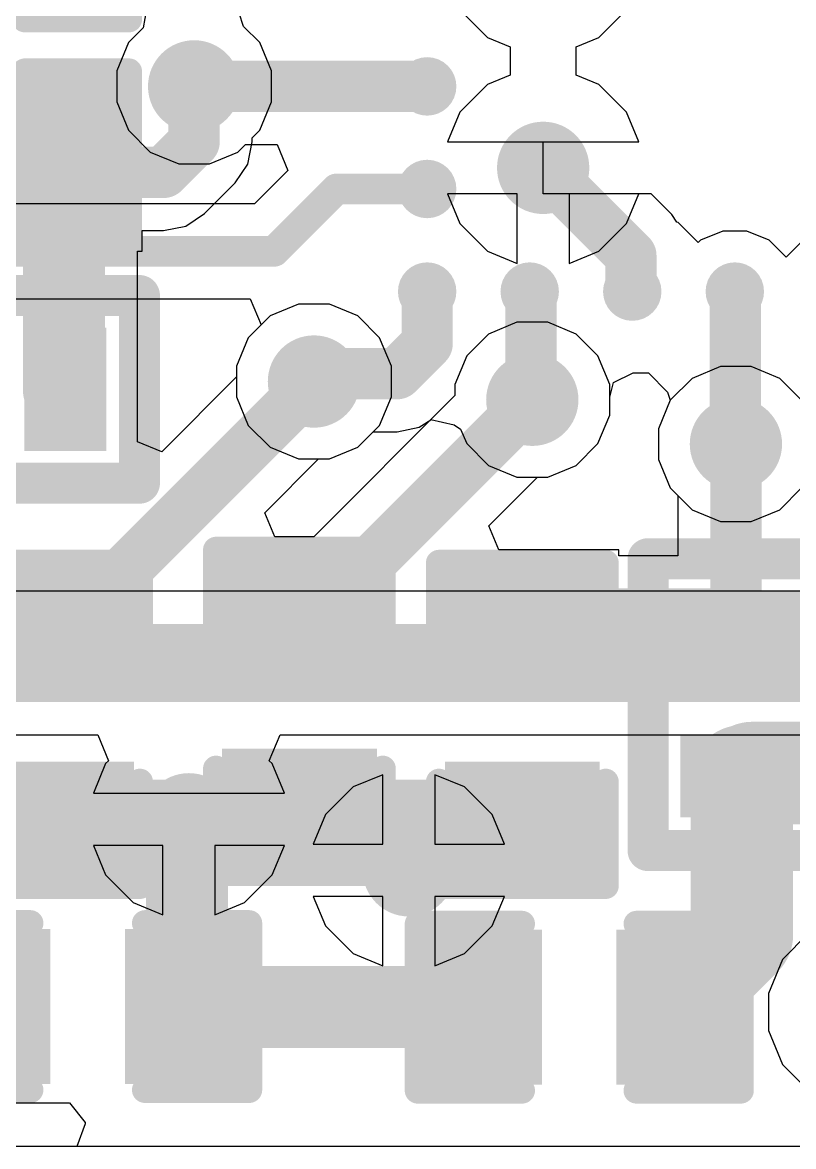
# Model space of a CAD drawing. Header units: millimetres. Extents: x -0.05 to 1.48, y -0.18 to 0.41.
# Drawn here: x 0.4008 to 0.5488, y -0.043 to 0.1727 of the extents above; entities that cross this region are included whole.
import ezdxf

# ---------------------------------------------------------------- set-up
doc = ezdxf.new("R2010")
doc.units = ezdxf.units.MM
doc.header["$MEASUREMENT"] = 0
for name, color, linetype in [('BottomLayer', 5, 'Continuous'), ('BottomPaste', 16, 'Continuous'), ('BottomSolder', 6, 'Continuous'), ('TopLayer', 1, 'Continuous'), ('TopOverlay', 2, 'Continuous'), ('TopPaste', 8, 'Continuous'), ('TopSolder', 216, 'Continuous'), ('ViaHoleLayer', 16, 'Continuous')]:
    doc.layers.add(name, color=color, linetype=linetype)

# ---------------------------------------------------------------- blocks, each defined once
blk = doc.blocks.new('C___0402_3')
at = {"layer": 'TopLayer'}
for points in [[(-0.0275, -0.0125), (-0.0275, 0.0125), (-0.009499999999999998, 0.0125), (-0.009500000000000001, -0.0125)], [(0.009499999999999998, -0.0125), (0.009500000000000001, 0.0125), (0.0275, 0.0125), (0.0275, -0.0125)]]:
    blk.add_hatch(color=1, dxfattribs=at).paths.add_polyline_path(points)
at = {"layer": 'TopPaste'}
for points in [[(-0.0275, -0.0125), (-0.0275, 0.0125), (-0.009499999999999998, 0.0125), (-0.009500000000000001, -0.0125)], [(0.009499999999999998, -0.0125), (0.009500000000000001, 0.0125), (0.0275, 0.0125), (0.0275, -0.0125)]]:
    blk.add_hatch(color=8, dxfattribs=at).paths.add_polyline_path(points)
at = {"layer": 'TopSolder'}
for points in [[(-0.0298622, -0.0148622), (-0.0298622, 0.0148622), (-0.007137799999999999, 0.0148622), (-0.007137800000000001, -0.0148622)], [(0.007137799999999999, -0.0148622), (0.007137800000000001, 0.0148622), (0.0298622, 0.0148622), (0.0298622, -0.0148622)]]:
    blk.add_hatch(color=216, dxfattribs=at).paths.add_polyline_path(points)
at = {"layer": 'TopOverlay', "const_width": 0.005}
for points in [[(-0.031, 0.016), (-0.011, 0.016)], [(-0.031, -0.016), (-0.031, 0.016)], [(0.011, 0.016), (0.031, 0.016)], [(0.031, -0.016), (0.031, 0.016)], [(-0.031, -0.016), (-0.011, -0.016)], [(0.011, -0.016), (0.031, -0.016)]]:
    blk.add_lwpolyline(points, dxfattribs=at)
at = {"layer": 'TopOverlay', "const_width": 0.0025}
for points in [[(-0.03225, 0.016, 1), (-0.02975, 0.016, 1)], [(-0.03225, 0.016, 1), (-0.02975, 0.016, 1)], [(-0.01225, 0.016, 1), (-0.00975, 0.016, 1)], [(0.00975, 0.016, 1), (0.01225, 0.016, 1)], [(0.02975, 0.016, 1), (0.03225, 0.016, 1)], [(0.02975, 0.016, 1), (0.03225, 0.016, 1)], [(-0.03225, -0.016, 1), (-0.02975, -0.016, 1)], [(-0.03225, -0.016, 1), (-0.02975, -0.016, 1)], [(-0.01225, -0.016, 1), (-0.00975, -0.016, 1)], [(0.00975, -0.016, 1), (0.01225, -0.016, 1)], [(0.02975, -0.016, 1), (0.03225, -0.016, 1)], [(0.02975, -0.016, 1), (0.03225, -0.016, 1)]]:
    blk.add_lwpolyline(points, format="xyb", close=True, dxfattribs=at)
blk = doc.blocks.new('C___0402_5')
at = {"layer": 'TopLayer'}
for points in [[(-0.0275, -0.0125), (-0.0275, 0.0125), (-0.009500000000000003, 0.0125), (-0.009499999999999996, -0.0125)], [(0.009500000000000003, -0.0125), (0.009499999999999996, 0.0125), (0.0275, 0.0125), (0.0275, -0.0125)]]:
    blk.add_hatch(color=1, dxfattribs=at).paths.add_polyline_path(points)
at = {"layer": 'TopPaste'}
for points in [[(-0.0275, -0.0125), (-0.0275, 0.0125), (-0.009500000000000003, 0.0125), (-0.009499999999999996, -0.0125)], [(0.009500000000000003, -0.0125), (0.009499999999999996, 0.0125), (0.0275, 0.0125), (0.0275, -0.0125)]]:
    blk.add_hatch(color=8, dxfattribs=at).paths.add_polyline_path(points)
at = {"layer": 'TopSolder'}
for points in [[(-0.0298622, -0.0148622), (-0.0298622, 0.0148622), (-0.007137800000000003, 0.0148622), (-0.007137799999999997, -0.0148622)], [(0.007137800000000003, -0.0148622), (0.007137799999999997, 0.0148622), (0.0298622, 0.0148622), (0.0298622, -0.0148622)]]:
    blk.add_hatch(color=216, dxfattribs=at).paths.add_polyline_path(points)
at = {"layer": 'TopOverlay', "const_width": 0.005}
for points in [[(-0.011, 0.016), (-0.031, 0.016)], [(-0.031, -0.016), (-0.031, 0.016)], [(0.031, 0.016), (0.011, 0.016)], [(0.031, -0.016), (0.031, 0.016)], [(-0.011, -0.016), (-0.031, -0.016)], [(0.031, -0.016), (0.011, -0.016)]]:
    blk.add_lwpolyline(points, dxfattribs=at)
at = {"layer": 'TopOverlay', "const_width": 0.0025}
for points in [[(-0.03225, 0.016, 1), (-0.02975, 0.016, 1)], [(-0.03225, 0.016, 1), (-0.02975, 0.016, 1)], [(-0.01225, 0.016, 1), (-0.00975, 0.016, 1)], [(0.00975, 0.016, 1), (0.01225, 0.016, 1)], [(0.02975, 0.016, 1), (0.03225, 0.016, 1)], [(0.02975, 0.016, 1), (0.03225, 0.016, 1)], [(-0.03225, -0.016, 1), (-0.02975, -0.016, 1)], [(-0.03225, -0.016, 1), (-0.02975, -0.016, 1)], [(-0.01225, -0.016, 1), (-0.00975, -0.016, 1)], [(0.00975, -0.016, 1), (0.01225, -0.016, 1)], [(0.02975, -0.016, 1), (0.03225, -0.016, 1)], [(0.02975, -0.016, 1), (0.03225, -0.016, 1)]]:
    blk.add_lwpolyline(points, format="xyb", close=True, dxfattribs=at)
blk = doc.blocks.new('C___0402_8')
at = {"layer": 'TopLayer'}
for points in [[(-0.0275, -0.0125), (-0.0275, 0.0125), (-0.009500000000000003, 0.0125), (-0.009499999999999996, -0.0125)], [(0.009500000000000003, -0.0125), (0.009499999999999996, 0.0125), (0.0275, 0.0125), (0.0275, -0.0125)]]:
    blk.add_hatch(color=1, dxfattribs=at).paths.add_polyline_path(points)
at = {"layer": 'TopPaste'}
for points in [[(-0.0275, -0.0125), (-0.0275, 0.0125), (-0.009500000000000003, 0.0125), (-0.009499999999999996, -0.0125)], [(0.009500000000000003, -0.0125), (0.009499999999999996, 0.0125), (0.0275, 0.0125), (0.0275, -0.0125)]]:
    blk.add_hatch(color=8, dxfattribs=at).paths.add_polyline_path(points)
at = {"layer": 'TopSolder'}
for points in [[(-0.0298622, -0.0148622), (-0.0298622, 0.0148622), (-0.007137800000000003, 0.0148622), (-0.007137799999999997, -0.0148622)], [(0.007137800000000003, -0.0148622), (0.007137799999999997, 0.0148622), (0.0298622, 0.0148622), (0.0298622, -0.0148622)]]:
    blk.add_hatch(color=216, dxfattribs=at).paths.add_polyline_path(points)
at = {"layer": 'TopOverlay', "const_width": 0.005}
for points in [[(-0.011, 0.016), (-0.031, 0.016)], [(-0.031, -0.016), (-0.031, 0.016)], [(0.031, 0.016), (0.011, 0.016)], [(0.031, -0.016), (0.031, 0.016)], [(-0.011, -0.016), (-0.031, -0.016)], [(0.031, -0.016), (0.011, -0.016)]]:
    blk.add_lwpolyline(points, dxfattribs=at)
at = {"layer": 'TopOverlay', "const_width": 0.0025}
for points in [[(-0.03225, 0.016, 1), (-0.02975, 0.016, 1)], [(-0.03225, 0.016, 1), (-0.02975, 0.016, 1)], [(-0.01225, 0.016, 1), (-0.00975, 0.016, 1)], [(0.00975, 0.016, 1), (0.01225, 0.016, 1)], [(0.02975, 0.016, 1), (0.03225, 0.016, 1)], [(0.02975, 0.016, 1), (0.03225, 0.016, 1)], [(-0.03225, -0.016, 1), (-0.02975, -0.016, 1)], [(-0.03225, -0.016, 1), (-0.02975, -0.016, 1)], [(-0.01225, -0.016, 1), (-0.00975, -0.016, 1)], [(0.00975, -0.016, 1), (0.01225, -0.016, 1)], [(0.02975, -0.016, 1), (0.03225, -0.016, 1)], [(0.02975, -0.016, 1), (0.03225, -0.016, 1)]]:
    blk.add_lwpolyline(points, format="xyb", close=True, dxfattribs=at)
blk = doc.blocks.new('C___0402_9')
at = {"layer": 'TopLayer'}
for points in [[(-0.0275, -0.0125), (-0.0275, 0.0125), (-0.009499999999999998, 0.0125), (-0.009500000000000001, -0.0125)], [(0.009499999999999998, -0.0125), (0.009500000000000001, 0.0125), (0.0275, 0.0125), (0.0275, -0.0125)]]:
    blk.add_hatch(color=1, dxfattribs=at).paths.add_polyline_path(points)
at = {"layer": 'TopPaste'}
for points in [[(-0.0275, -0.0125), (-0.0275, 0.0125), (-0.009499999999999998, 0.0125), (-0.009500000000000001, -0.0125)], [(0.009499999999999998, -0.0125), (0.009500000000000001, 0.0125), (0.0275, 0.0125), (0.0275, -0.0125)]]:
    blk.add_hatch(color=8, dxfattribs=at).paths.add_polyline_path(points)
at = {"layer": 'TopSolder'}
for points in [[(-0.0298622, -0.0148622), (-0.0298622, 0.0148622), (-0.007137799999999999, 0.0148622), (-0.007137800000000001, -0.0148622)], [(0.007137799999999999, -0.0148622), (0.007137800000000001, 0.0148622), (0.0298622, 0.0148622), (0.0298622, -0.0148622)]]:
    blk.add_hatch(color=216, dxfattribs=at).paths.add_polyline_path(points)
at = {"layer": 'TopOverlay', "const_width": 0.005}
for points in [[(-0.011, 0.016), (-0.031, 0.016)], [(-0.031, 0.016), (-0.031, -0.016)], [(0.031, 0.016), (0.011, 0.016)], [(0.031, 0.016), (0.031, -0.016)], [(-0.011, -0.016), (-0.031, -0.016)], [(0.031, -0.016), (0.011, -0.016)]]:
    blk.add_lwpolyline(points, dxfattribs=at)
at = {"layer": 'TopOverlay', "const_width": 0.0025}
for points in [[(-0.03225, 0.016, 1), (-0.02975, 0.016, 1)], [(-0.03225, 0.016, 1), (-0.02975, 0.016, 1)], [(-0.01225, 0.016, 1), (-0.00975, 0.016, 1)], [(0.00975, 0.016, 1), (0.01225, 0.016, 1)], [(0.02975, 0.016, 1), (0.03225, 0.016, 1)], [(0.02975, 0.016, 1), (0.03225, 0.016, 1)], [(-0.03225, -0.016, 1), (-0.02975, -0.016, 1)], [(-0.03225, -0.016, 1), (-0.02975, -0.016, 1)], [(-0.01225, -0.016, 1), (-0.00975, -0.016, 1)], [(0.00975, -0.016, 1), (0.01225, -0.016, 1)], [(0.02975, -0.016, 1), (0.03225, -0.016, 1)], [(0.02975, -0.016, 1), (0.03225, -0.016, 1)]]:
    blk.add_lwpolyline(points, format="xyb", close=True, dxfattribs=at)
blk = doc.blocks.new('C___0402_10')
at = {"layer": 'TopLayer'}
for points in [[(-0.0275, -0.0125), (-0.0275, 0.0125), (-0.009499999999999998, 0.0125), (-0.009500000000000001, -0.0125)], [(0.009499999999999998, -0.0125), (0.009500000000000001, 0.0125), (0.0275, 0.0125), (0.0275, -0.0125)]]:
    blk.add_hatch(color=1, dxfattribs=at).paths.add_polyline_path(points)
at = {"layer": 'TopPaste'}
for points in [[(-0.0275, -0.0125), (-0.0275, 0.0125), (-0.009499999999999998, 0.0125), (-0.009500000000000001, -0.0125)], [(0.009499999999999998, -0.0125), (0.009500000000000001, 0.0125), (0.0275, 0.0125), (0.0275, -0.0125)]]:
    blk.add_hatch(color=8, dxfattribs=at).paths.add_polyline_path(points)
at = {"layer": 'TopSolder'}
for points in [[(-0.0298622, -0.0148622), (-0.0298622, 0.0148622), (-0.007137799999999999, 0.0148622), (-0.007137800000000001, -0.0148622)], [(0.007137799999999999, -0.0148622), (0.007137800000000001, 0.0148622), (0.0298622, 0.0148622), (0.0298622, -0.0148622)]]:
    blk.add_hatch(color=216, dxfattribs=at).paths.add_polyline_path(points)
at = {"layer": 'TopOverlay', "const_width": 0.005}
for points in [[(-0.031, 0.016), (-0.031, -0.016)], [(-0.011, 0.016), (-0.031, 0.016)], [(0.031, 0.016), (0.011, 0.016)], [(0.031, 0.016), (0.031, -0.016)], [(-0.011, -0.016), (-0.031, -0.016)], [(0.031, -0.016), (0.011, -0.016)]]:
    blk.add_lwpolyline(points, dxfattribs=at)
at = {"layer": 'TopOverlay', "const_width": 0.0025}
for points in [[(-0.03225, 0.016, 1), (-0.02975, 0.016, 1)], [(-0.03225, 0.016, 1), (-0.02975, 0.016, 1)], [(-0.01225, 0.016, 1), (-0.00975, 0.016, 1)], [(0.00975, 0.016, 1), (0.01225, 0.016, 1)], [(0.02975, 0.016, 1), (0.03225, 0.016, 1)], [(0.02975, 0.016, 1), (0.03225, 0.016, 1)], [(-0.03225, -0.016, 1), (-0.02975, -0.016, 1)], [(-0.03225, -0.016, 1), (-0.02975, -0.016, 1)], [(-0.01225, -0.016, 1), (-0.00975, -0.016, 1)], [(0.00975, -0.016, 1), (0.01225, -0.016, 1)], [(0.02975, -0.016, 1), (0.03225, -0.016, 1)], [(0.02975, -0.016, 1), (0.03225, -0.016, 1)]]:
    blk.add_lwpolyline(points, format="xyb", close=True, dxfattribs=at)
blk = doc.blocks.new('_____2____40_B_15')
at = {"layer": 'BottomLayer'}
h = blk.add_hatch(color=5, dxfattribs=at)
edge = h.paths.add_edge_path()
edge.add_arc((0.0492126, 0.0787401), 0.0056102, 0, 360)
h = blk.add_hatch(color=5, dxfattribs=at)
edge = h.paths.add_edge_path()
edge.add_arc((0.0688976, 0.0787401), 0.0056102, 0, 360)
h = blk.add_hatch(color=5, dxfattribs=at)
edge = h.paths.add_edge_path()
edge.add_arc((0.0885827, 0.0787401), 0.0056102, 0, 360)
h = blk.add_hatch(color=5, dxfattribs=at)
edge = h.paths.add_edge_path()
edge.add_arc((0.1082677, 0.0787401), 0.0056102, 0, 360)
h = blk.add_hatch(color=5, dxfattribs=at)
edge = h.paths.add_edge_path()
edge.add_arc((0.1082677, 0.0590551), 0.0056102, 0, 360)
h = blk.add_hatch(color=5, dxfattribs=at)
edge = h.paths.add_edge_path()
edge.add_arc((0.1082677, 0.03937), 0.0056102, 0, 360)
at = {"layer": 'BottomPaste'}
h = blk.add_hatch(color=16, dxfattribs=at)
edge = h.paths.add_edge_path()
edge.add_arc((0.0492126, 0.0787401), 0.0056102, 0, 360)
h = blk.add_hatch(color=16, dxfattribs=at)
edge = h.paths.add_edge_path()
edge.add_arc((0.0688976, 0.0787401), 0.0056102, 0, 360)
h = blk.add_hatch(color=16, dxfattribs=at)
edge = h.paths.add_edge_path()
edge.add_arc((0.0885827, 0.0787401), 0.0056102, 0, 360)
h = blk.add_hatch(color=16, dxfattribs=at)
edge = h.paths.add_edge_path()
edge.add_arc((0.1082677, 0.0787401), 0.0056102, 0, 360)
h = blk.add_hatch(color=16, dxfattribs=at)
edge = h.paths.add_edge_path()
edge.add_arc((0.1082677, 0.0590551), 0.0056102, 0, 360)
h = blk.add_hatch(color=16, dxfattribs=at)
edge = h.paths.add_edge_path()
edge.add_arc((0.1082677, 0.03937), 0.0056102, 0, 360)
at = {"layer": 'BottomSolder'}
h = blk.add_hatch(color=6, dxfattribs=at)
edge = h.paths.add_edge_path()
edge.add_arc((0.0492126, 0.0787401), 0.0056102, 0, 360)
h = blk.add_hatch(color=6, dxfattribs=at)
edge = h.paths.add_edge_path()
edge.add_arc((0.0688976, 0.0787401), 0.0056102, 0, 360)
h = blk.add_hatch(color=6, dxfattribs=at)
edge = h.paths.add_edge_path()
edge.add_arc((0.0885827, 0.0787401), 0.0056102, 0, 360)
h = blk.add_hatch(color=6, dxfattribs=at)
edge = h.paths.add_edge_path()
edge.add_arc((0.1082677, 0.0787401), 0.0056102, 0, 360)
h = blk.add_hatch(color=6, dxfattribs=at)
edge = h.paths.add_edge_path()
edge.add_arc((0.1082677, 0.0590551), 0.0056102, 0, 360)
h = blk.add_hatch(color=6, dxfattribs=at)
edge = h.paths.add_edge_path()
edge.add_arc((0.1082677, 0.03937), 0.0056102, 0, 360)
blk = doc.blocks.new('IND_0402_19')
at = {"layer": 'TopLayer'}
for points in [[(-0.0216535, 0.011811), (-0.0059055, 0.011811), (-0.0059055, -0.011811), (-0.0216535, -0.011811)], [(0.0059056, 0.011811), (0.0216536, 0.011811), (0.0216536, -0.011811), (0.0059056, -0.011811)]]:
    blk.add_hatch(color=1, dxfattribs=at).paths.add_polyline_path(points)
at = {"layer": 'TopPaste'}
for points in [[(-0.0216535, 0.011811), (-0.0059055, 0.011811), (-0.0059055, -0.011811), (-0.0216535, -0.011811)], [(0.0059056, 0.011811), (0.0216536, 0.011811), (0.0216536, -0.011811), (0.0059056, -0.011811)]]:
    blk.add_hatch(color=8, dxfattribs=at).paths.add_polyline_path(points)
at = {"layer": 'TopSolder'}
for points in [[(-0.0216535, 0.011811), (-0.0059055, 0.011811), (-0.0059055, -0.011811), (-0.0216535, -0.011811)], [(0.0059056, 0.011811), (0.0216536, 0.011811), (0.0216536, -0.011811), (0.0059056, -0.011811)]]:
    blk.add_hatch(color=216, dxfattribs=at).paths.add_polyline_path(points)
at = {"layer": 'TopOverlay', "const_width": 0.007874}
for points in [[(-0.012, 0.018), (-0.028, 0.018)], [(-0.028, -0.018), (-0.028, 0.018)], [(0.028, 0.018), (-0.012, 0.018)], [(0.028, -0.018), (0.028, 0.018)], [(-0.012, -0.018), (-0.028, -0.018)], [(0.028, -0.018), (-0.012, -0.018)]]:
    blk.add_lwpolyline(points, dxfattribs=at)
at = {"layer": 'TopOverlay', "const_width": 0.003937}
for points in [[(-0.0299685, 0.018, 1), (-0.0260315, 0.018, 1)], [(-0.0299685, 0.018, 1), (-0.0260315, 0.018, 1)], [(-0.0139685, 0.018, 1), (-0.0100315, 0.018, 1)], [(-0.0139685, 0.018, 1), (-0.0100315, 0.018, 1)], [(0.0260315, 0.018, 1), (0.0299685, 0.018, 1)], [(0.0260315, 0.018, 1), (0.0299685, 0.018, 1)], [(-0.0299685, -0.018, 1), (-0.0260315, -0.018, 1)], [(-0.0299685, -0.018, 1), (-0.0260315, -0.018, 1)], [(-0.0139685, -0.018, 1), (-0.0100315, -0.018, 1)], [(-0.0139685, -0.018, 1), (-0.0100315, -0.018, 1)], [(0.0260315, -0.018, 1), (0.0299685, -0.018, 1)], [(0.0260315, -0.018, 1), (0.0299685, -0.018, 1)]]:
    blk.add_lwpolyline(points, format="xyb", close=True, dxfattribs=at)
blk = doc.blocks.new('IND_0402_21')
at = {"layer": 'TopLayer'}
for points in [[(-0.0216535, 0.011811), (-0.0059055, 0.011811), (-0.0059055, -0.011811), (-0.0216535, -0.011811)], [(0.0059056, 0.011811), (0.0216536, 0.011811), (0.0216536, -0.011811), (0.0059056, -0.011811)]]:
    blk.add_hatch(color=1, dxfattribs=at).paths.add_polyline_path(points)
at = {"layer": 'TopPaste'}
for points in [[(-0.0216535, 0.011811), (-0.0059055, 0.011811), (-0.0059055, -0.011811), (-0.0216535, -0.011811)], [(0.0059056, 0.011811), (0.0216536, 0.011811), (0.0216536, -0.011811), (0.0059056, -0.011811)]]:
    blk.add_hatch(color=8, dxfattribs=at).paths.add_polyline_path(points)
at = {"layer": 'TopSolder'}
for points in [[(-0.0216535, 0.011811), (-0.0059055, 0.011811), (-0.0059055, -0.011811), (-0.0216535, -0.011811)], [(0.0059056, 0.011811), (0.0216536, 0.011811), (0.0216536, -0.011811), (0.0059056, -0.011811)]]:
    blk.add_hatch(color=216, dxfattribs=at).paths.add_polyline_path(points)
at = {"layer": 'TopOverlay', "const_width": 0.007874}
for points in [[(-0.012, 0.018), (-0.028, 0.018)], [(-0.028, 0.018), (-0.028, -0.018)], [(0.028, 0.018), (-0.012, 0.018)], [(0.028, 0.018), (0.028, -0.018)], [(-0.012, -0.018), (-0.028, -0.018)], [(0.028, -0.018), (-0.012, -0.018)]]:
    blk.add_lwpolyline(points, dxfattribs=at)
at = {"layer": 'TopOverlay', "const_width": 0.003937}
for points in [[(-0.0299685, 0.018, 1), (-0.0260315, 0.018, 1)], [(-0.0299685, 0.018, 1), (-0.0260315, 0.018, 1)], [(-0.0139685, 0.018, 1), (-0.0100315, 0.018, 1)], [(-0.0139685, 0.018, 1), (-0.0100315, 0.018, 1)], [(0.0260315, 0.018, 1), (0.0299685, 0.018, 1)], [(0.0260315, 0.018, 1), (0.0299685, 0.018, 1)], [(-0.0299685, -0.018, 1), (-0.0260315, -0.018, 1)], [(-0.0299685, -0.018, 1), (-0.0260315, -0.018, 1)], [(-0.0139685, -0.018, 1), (-0.0100315, -0.018, 1)], [(-0.0139685, -0.018, 1), (-0.0100315, -0.018, 1)], [(0.0260315, -0.018, 1), (0.0299685, -0.018, 1)], [(0.0260315, -0.018, 1), (0.0299685, -0.018, 1)]]:
    blk.add_lwpolyline(points, format="xyb", close=True, dxfattribs=at)
blk = doc.blocks.new('C___0402_25')
at = {"layer": 'TopLayer'}
for points in [[(-0.0275, -0.0125), (-0.0275, 0.0125), (-0.009500000000000003, 0.0125), (-0.009499999999999996, -0.0125)], [(0.009500000000000003, -0.0125), (0.009499999999999996, 0.0125), (0.0275, 0.0125), (0.0275, -0.0125)]]:
    blk.add_hatch(color=1, dxfattribs=at).paths.add_polyline_path(points)
at = {"layer": 'TopPaste'}
for points in [[(-0.0275, -0.0125), (-0.0275, 0.0125), (-0.009500000000000003, 0.0125), (-0.009499999999999996, -0.0125)], [(0.009500000000000003, -0.0125), (0.009499999999999996, 0.0125), (0.0275, 0.0125), (0.0275, -0.0125)]]:
    blk.add_hatch(color=8, dxfattribs=at).paths.add_polyline_path(points)
at = {"layer": 'TopSolder'}
for points in [[(-0.0298622, -0.0148622), (-0.0298622, 0.0148622), (-0.007137800000000003, 0.0148622), (-0.007137799999999997, -0.0148622)], [(0.007137800000000003, -0.0148622), (0.007137799999999997, 0.0148622), (0.0298622, 0.0148622), (0.0298622, -0.0148622)]]:
    blk.add_hatch(color=216, dxfattribs=at).paths.add_polyline_path(points)
at = {"layer": 'TopOverlay', "const_width": 0.005}
for points in [[(-0.011, 0.016), (-0.031, 0.016)], [(-0.031, -0.016), (-0.031, 0.016)], [(0.031, 0.016), (0.011, 0.016)], [(0.031, -0.016), (0.031, 0.016)], [(-0.011, -0.016), (-0.031, -0.016)], [(0.031, -0.016), (0.011, -0.016)]]:
    blk.add_lwpolyline(points, dxfattribs=at)
at = {"layer": 'TopOverlay', "const_width": 0.0025}
for points in [[(-0.03225, 0.016, 1), (-0.02975, 0.016, 1)], [(-0.03225, 0.016, 1), (-0.02975, 0.016, 1)], [(-0.01225, 0.016, 1), (-0.00975, 0.016, 1)], [(0.00975, 0.016, 1), (0.01225, 0.016, 1)], [(0.02975, 0.016, 1), (0.03225, 0.016, 1)], [(0.02975, 0.016, 1), (0.03225, 0.016, 1)], [(-0.03225, -0.016, 1), (-0.02975, -0.016, 1)], [(-0.03225, -0.016, 1), (-0.02975, -0.016, 1)], [(-0.01225, -0.016, 1), (-0.00975, -0.016, 1)], [(0.00975, -0.016, 1), (0.01225, -0.016, 1)], [(0.02975, -0.016, 1), (0.03225, -0.016, 1)], [(0.02975, -0.016, 1), (0.03225, -0.016, 1)]]:
    blk.add_lwpolyline(points, format="xyb", close=True, dxfattribs=at)
blk = doc.blocks.new('C___0402_27')
at = {"layer": 'TopLayer'}
for points in [[(-0.0275, -0.0125), (-0.0275, 0.0125), (-0.009499999999999998, 0.0125), (-0.009500000000000001, -0.0125)], [(0.009499999999999998, -0.0125), (0.009500000000000001, 0.0125), (0.0275, 0.0125), (0.0275, -0.0125)]]:
    blk.add_hatch(color=1, dxfattribs=at).paths.add_polyline_path(points)
at = {"layer": 'TopPaste'}
for points in [[(-0.0275, -0.0125), (-0.0275, 0.0125), (-0.009499999999999998, 0.0125), (-0.009500000000000001, -0.0125)], [(0.009499999999999998, -0.0125), (0.009500000000000001, 0.0125), (0.0275, 0.0125), (0.0275, -0.0125)]]:
    blk.add_hatch(color=8, dxfattribs=at).paths.add_polyline_path(points)
at = {"layer": 'TopSolder'}
for points in [[(-0.0298622, -0.0148622), (-0.0298622, 0.0148622), (-0.007137799999999999, 0.0148622), (-0.007137800000000001, -0.0148622)], [(0.007137799999999999, -0.0148622), (0.007137800000000001, 0.0148622), (0.0298622, 0.0148622), (0.0298622, -0.0148622)]]:
    blk.add_hatch(color=216, dxfattribs=at).paths.add_polyline_path(points)
at = {"layer": 'TopOverlay', "const_width": 0.005}
for points in [[(-0.031, 0.016), (-0.031, -0.016)], [(-0.011, 0.016), (-0.031, 0.016)], [(0.031, 0.016), (0.011, 0.016)], [(0.031, 0.016), (0.031, -0.016)], [(-0.011, -0.016), (-0.031, -0.016)], [(0.031, -0.016), (0.011, -0.016)]]:
    blk.add_lwpolyline(points, dxfattribs=at)
at = {"layer": 'TopOverlay', "const_width": 0.0025}
for points in [[(-0.03225, 0.016, 1), (-0.02975, 0.016, 1)], [(-0.03225, 0.016, 1), (-0.02975, 0.016, 1)], [(-0.01225, 0.016, 1), (-0.00975, 0.016, 1)], [(0.00975, 0.016, 1), (0.01225, 0.016, 1)], [(0.02975, 0.016, 1), (0.03225, 0.016, 1)], [(0.02975, 0.016, 1), (0.03225, 0.016, 1)], [(-0.03225, -0.016, 1), (-0.02975, -0.016, 1)], [(-0.03225, -0.016, 1), (-0.02975, -0.016, 1)], [(-0.01225, -0.016, 1), (-0.00975, -0.016, 1)], [(0.00975, -0.016, 1), (0.01225, -0.016, 1)], [(0.02975, -0.016, 1), (0.03225, -0.016, 1)], [(0.02975, -0.016, 1), (0.03225, -0.016, 1)]]:
    blk.add_lwpolyline(points, format="xyb", close=True, dxfattribs=at)

msp = doc.modelspace()

# ---------------------------------------------------------------- hatches: boundary and pattern name
at = {"layer": 'BottomLayer'}
h = msp.add_hatch(color=5, dxfattribs=at)
edge = h.paths.add_edge_path()
edge.add_arc((0.4337865, 0.1604165), 0.0088582, 0, 360)
h = msp.add_hatch(color=5, dxfattribs=at)
edge = h.paths.add_edge_path()
edge.add_arc((0.5007865, 0.1447865), 0.0088582, 0, 360)
h = msp.add_hatch(color=5, dxfattribs=at)
edge = h.paths.add_edge_path()
edge.add_arc((0.4567865, 0.1037865), 0.0088582, 0, 360)
h = msp.add_hatch(color=5, dxfattribs=at)
edge = h.paths.add_edge_path()
edge.add_arc((0.4987009, 0.1002874), 0.0088582, 0, 360)
h = msp.add_hatch(color=5, dxfattribs=at)
edge = h.paths.add_edge_path()
edge.add_arc((0.5377865, 0.0917865), 0.0088582, 0, 360)
h = msp.add_hatch(color=5, dxfattribs=at)
edge = h.paths.add_edge_path()
edge.add_arc((0.4327865, 0.0197865), 0.0088582, 0, 360)
h = msp.add_hatch(color=5, dxfattribs=at)
edge = h.paths.add_edge_path()
edge.add_arc((0.475, 0.01), 0.0088582, 0, 360)
at = {"layer": 'BottomSolder'}
h = msp.add_hatch(color=6, dxfattribs=at)
edge = h.paths.add_edge_path()
edge.add_arc((0.4337865, 0.1604165), 0.003937, 0, 360)
h = msp.add_hatch(color=6, dxfattribs=at)
edge = h.paths.add_edge_path()
edge.add_arc((0.5007865, 0.1447865), 0.003937, 0, 360)
h = msp.add_hatch(color=6, dxfattribs=at)
edge = h.paths.add_edge_path()
edge.add_arc((0.4567865, 0.1037865), 0.003937, 0, 360)
h = msp.add_hatch(color=6, dxfattribs=at)
edge = h.paths.add_edge_path()
edge.add_arc((0.4987009, 0.1002874), 0.003937, 0, 360)
h = msp.add_hatch(color=6, dxfattribs=at)
edge = h.paths.add_edge_path()
edge.add_arc((0.5377865, 0.0917865), 0.003937, 0, 360)
h = msp.add_hatch(color=6, dxfattribs=at)
edge = h.paths.add_edge_path()
edge.add_arc((0.4327865, 0.0197865), 0.003937, 0, 360)
h = msp.add_hatch(color=6, dxfattribs=at)
edge = h.paths.add_edge_path()
edge.add_arc((0.475, 0.01), 0.003937, 0, 360)
at = {"layer": 'TopLayer'}
h = msp.add_hatch(color=1, dxfattribs=at)
edge = h.paths.add_edge_path()
edge.add_arc((0.4337865, 0.1604165), 0.0088582, 0, 360)
h = msp.add_hatch(color=1, dxfattribs=at)
edge = h.paths.add_edge_path()
edge.add_arc((0.5007865, 0.1447865), 0.0088582, 0, 360)
h = msp.add_hatch(color=1, dxfattribs=at)
edge = h.paths.add_edge_path()
edge.add_arc((0.4567865, 0.1037865), 0.0088582, 0, 360)
h = msp.add_hatch(color=1, dxfattribs=at)
edge = h.paths.add_edge_path()
edge.add_arc((0.4987009, 0.1002874), 0.0088582, 0, 360)
h = msp.add_hatch(color=1, dxfattribs=at)
edge = h.paths.add_edge_path()
edge.add_arc((0.5377865, 0.0917865), 0.0088582, 0, 360)
h = msp.add_hatch(color=1, dxfattribs=at)
edge = h.paths.add_edge_path()
edge.add_arc((0.4327865, 0.0197865), 0.0088582, 0, 360)
h = msp.add_hatch(color=1, dxfattribs=at)
edge = h.paths.add_edge_path()
edge.add_arc((0.475, 0.01), 0.0088582, 0, 360)
at = {"layer": 'TopSolder'}
h = msp.add_hatch(color=216, dxfattribs=at)
edge = h.paths.add_edge_path()
edge.add_arc((0.4337865, 0.1604165), 0.003937, 0, 360)
h = msp.add_hatch(color=216, dxfattribs=at)
edge = h.paths.add_edge_path()
edge.add_arc((0.5007865, 0.1447865), 0.003937, 0, 360)
h = msp.add_hatch(color=216, dxfattribs=at)
edge = h.paths.add_edge_path()
edge.add_arc((0.4567865, 0.1037865), 0.003937, 0, 360)
h = msp.add_hatch(color=216, dxfattribs=at)
edge = h.paths.add_edge_path()
edge.add_arc((0.4987009, 0.1002874), 0.003937, 0, 360)
h = msp.add_hatch(color=216, dxfattribs=at)
edge = h.paths.add_edge_path()
edge.add_arc((0.5377865, 0.0917865), 0.003937, 0, 360)
h = msp.add_hatch(color=216, dxfattribs=at)
edge = h.paths.add_edge_path()
edge.add_arc((0.4327865, 0.0197865), 0.003937, 0, 360)
h = msp.add_hatch(color=216, dxfattribs=at)
edge = h.paths.add_edge_path()
edge.add_arc((0.475, 0.01), 0.003937, 0, 360)
at = {"layer": 'ViaHoleLayer'}
h = msp.add_hatch(color=16, dxfattribs=at)
edge = h.paths.add_edge_path()
edge.add_arc((0.4337865, 0.1604165), 0.003937, 0, 360)
h = msp.add_hatch(color=16, dxfattribs=at)
edge = h.paths.add_edge_path()
edge.add_arc((0.5007865, 0.1447865), 0.003937, 0, 360)
h = msp.add_hatch(color=16, dxfattribs=at)
edge = h.paths.add_edge_path()
edge.add_arc((0.4567865, 0.1037865), 0.003937, 0, 360)
h = msp.add_hatch(color=16, dxfattribs=at)
edge = h.paths.add_edge_path()
edge.add_arc((0.4987009, 0.1002874), 0.003937, 0, 360)
h = msp.add_hatch(color=16, dxfattribs=at)
edge = h.paths.add_edge_path()
edge.add_arc((0.5377865, 0.0917865), 0.003937, 0, 360)
h = msp.add_hatch(color=16, dxfattribs=at)
edge = h.paths.add_edge_path()
edge.add_arc((0.4327865, 0.0197865), 0.003937, 0, 360)
h = msp.add_hatch(color=16, dxfattribs=at)
edge = h.paths.add_edge_path()
edge.add_arc((0.475, 0.01), 0.003937, 0, 360)

# ---------------------------------------------------------------- linework, layer by layer
at = {"layer": 'BottomLayer'}
for p, q in [((0.4246231, 0.1752618), (0.4239971, 0.1716398)), ((0.5114688, 0.1697993), (0.5167737, 0.1751042)), ((0.4239971, 0.1716398), (0.4211903, 0.168833)), ((0.4211903, 0.168833), (0.4189283, 0.163372)), ((0.5071068, 0.1679925), (0.5114688, 0.1697993)), ((0.5071068, 0.1625805), (0.5071068, 0.1679925)), ((0.4189283, 0.163372), (0.4189283, 0.157461)), ((0.5114688, 0.1607737), (0.5071068, 0.1625805)), ((0.5167737, 0.1554688), (0.5114688, 0.1607737)), ((0.4189283, 0.157461), (0.4211903, 0.152)), ((0.5191274, 0.1497865), (0.5167737, 0.1554688)), ((0.4211903, 0.152), (0.42537, 0.1478203)), ((0.442203, 0.1478203), (0.443664, 0.1492813)), ((0.443664, 0.1492813), (0.4496948, 0.1492813)), ((0.4496948, 0.1492813), (0.4517659, 0.1442813)), ((0.5007865, 0.1397865), (0.5007865, 0.1497865)), ((0.5007865, 0.1497865), (0.5191274, 0.1497865)), ((0.42537, 0.1478203), (0.430831, 0.1455583)), ((0.436742, 0.1455583), (0.442203, 0.1478203)), ((0.430831, 0.1455583), (0.436742, 0.1455583)), ((0.4517659, 0.1442813), (0.4453993, 0.1379146)), ((0.521534, 0.1397865), (0.5007865, 0.1397865)), ((0.5254988, 0.1358217), (0.521534, 0.1397865)), ((0.4453993, 0.1379146), (0.3837865, 0.1379146)), ((0.5254991, 0.1358215), (0.5254988, 0.1358217)), ((0.5264516, 0.134396), (0.5254991, 0.1358215)), ((0.5267314, 0.1342801), (0.5264516, 0.134396)), ((0.5305598, 0.1304517), (0.5267314, 0.1342801)), ((0.5352645, 0.1326566), (0.5309972, 0.1308891)), ((0.5398833, 0.1326566), (0.5352645, 0.1326566)), ((0.5441506, 0.1308891), (0.5398833, 0.1326566)), ((0.5309972, 0.1308891), (0.5305598, 0.1304517)), ((0.5474164, 0.1276233), (0.5441506, 0.1308891)), ((0.5506822, 0.1308891), (0.5474164, 0.1276233)), ((0.3875675, 0.1196584), (0.4445746, 0.1196584)), ((0.4445746, 0.1196584), (0.4466457, 0.1146584)), ((0.4466457, 0.1146584), (0.4441903, 0.112203)), ((0.4441903, 0.112203), (0.4419283, 0.106742)), ((0.4419283, 0.106742), (0.4419283, 0.100831)), ((0.5135591, 0.1008168), (0.5142977, 0.1036026)), ((0.5142977, 0.1036026), (0.5180626, 0.1054362)), ((0.5180626, 0.1054362), (0.5209939, 0.1054362)), ((0.5209939, 0.1054362), (0.5246656, 0.1017586)), ((0.5246656, 0.1017586), (0.5251903, 0.1002029)), ((0.4419283, 0.100831), (0.4441903, 0.09537)), ((0.5135591, 0.0973319), (0.5135591, 0.1008168)), ((0.5251903, 0.1002029), (0.5229283, 0.094742)), ((0.5112971, 0.0918709), (0.5135591, 0.0973319)), ((0.4441903, 0.09537), (0.44837, 0.0911903)), ((0.4727531, 0.0941579), (0.4770144, 0.0950055)), ((0.4770144, 0.0950055), (0.4792011, 0.0964666)), ((0.4792011, 0.0964666), (0.479249, 0.0964755)), ((0.479249, 0.0964755), (0.4837121, 0.0954538)), ((0.4837121, 0.0954538), (0.4849463, 0.0946676)), ((0.465203, 0.0911903), (0.4681706, 0.0941579)), ((0.4681706, 0.0941579), (0.4727531, 0.0941579)), ((0.4849463, 0.0946676), (0.4861047, 0.0918709)), ((0.5229283, 0.094742), (0.5229283, 0.088831)), ((0.44837, 0.0911903), (0.453831, 0.0889283)), ((0.459742, 0.0889283), (0.465203, 0.0911903)), ((0.4861047, 0.0918709), (0.4902844, 0.0876912)), ((0.5071174, 0.0876912), (0.5112971, 0.0918709)), ((0.453831, 0.0889283), (0.459742, 0.0889283)), ((0.5229283, 0.088831), (0.5251903, 0.08337)), ((0.4902844, 0.0876912), (0.4957454, 0.0854292)), ((0.5016564, 0.0854292), (0.5071174, 0.0876912)), ((0.4957454, 0.0854292), (0.5016564, 0.0854292)), ((0.5251903, 0.08337), (0.52937, 0.0791903)), ((0.546203, 0.0791903), (0.5503827, 0.08337)), ((0.52937, 0.0791903), (0.534831, 0.0769283)), ((0.540742, 0.0769283), (0.546203, 0.0791903)), ((0.534831, 0.0769283), (0.540742, 0.0769283)), ((0.5997865, 0.063551), (0.3460966, 0.063551)), ((0.3015738, 0.036022), (0.4152814, 0.036022)), ((0.4152814, 0.036022), (0.4173525, 0.031022)), ((0.4482205, 0.031022), (0.4502916, 0.036022)), ((0.4502916, 0.036022), (0.594085, 0.036022)), ((0.4167993, 0.0304688), (0.4144456, 0.0247865)), ((0.4173525, 0.031022), (0.4167993, 0.0304688)), ((0.4487737, 0.0304688), (0.4482205, 0.031022)), ((0.4511274, 0.0247865), (0.4487737, 0.0304688)), ((0.47, 0.0283409), (0.4643177, 0.0259872)), ((0.47, 0.015), (0.47, 0.0283409)), ((0.4856823, 0.0259872), (0.48, 0.0283409)), ((0.48, 0.0283409), (0.48, 0.015)), ((0.4643177, 0.0259872), (0.4590128, 0.0206823)), ((0.4909872, 0.0206823), (0.4856823, 0.0259872)), ((0.4144456, 0.0247865), (0.4511274, 0.0247865)), ((0.4590128, 0.0206823), (0.4566591, 0.015)), ((0.4933409, 0.015), (0.4909872, 0.0206823)), ((0.4277865, 0.0147865), (0.4144456, 0.0147865)), ((0.4144456, 0.0147865), (0.4167993, 0.0091042)), ((0.4277865, 0.0014456), (0.4277865, 0.0147865)), ((0.4511274, 0.0147865), (0.4377865, 0.0147865)), ((0.4377865, 0.0147865), (0.4377865, 0.0014456)), ((0.4487737, 0.0091042), (0.4511274, 0.0147865)), ((0.4566591, 0.015), (0.47, 0.015)), ((0.48, 0.015), (0.4933409, 0.015)), ((0.4167993, 0.0091042), (0.4221042, 0.0037993)), ((0.4434688, 0.0037993), (0.4487737, 0.0091042)), ((0.47, 0.005), (0.4566591, 0.005)), ((0.4566591, 0.005), (0.4590128, -0.0006823)), ((0.47, -0.0083409), (0.47, 0.005)), ((0.4933409, 0.005), (0.48, 0.005)), ((0.48, 0.005), (0.48, -0.0083409)), ((0.4909872, -0.0006823), (0.4933409, 0.005)), ((0.4221042, 0.0037993), (0.4277865, 0.0014456)), ((0.4377865, 0.0014456), (0.4434688, 0.0037993)), ((0.4590128, -0.0006823), (0.4643177, -0.0059872)), ((0.4856823, -0.0059872), (0.4909872, -0.0006823)), ((0.5517368, -0.0020747), (0.5467265, -0.007085)), ((0.4643177, -0.0059872), (0.47, -0.0083409)), ((0.48, -0.0083409), (0.4856823, -0.0059872)), ((0.5467265, -0.007085), (0.5440149, -0.0136313)), ((0.5440149, -0.0136313), (0.5440149, -0.0207169)), ((0.5440149, -0.0207169), (0.5467265, -0.0272632)), ((0.5467265, -0.0272632), (0.5517368, -0.0322735)), ((1.283, -0.043), (-0.043, -0.043))]:
    msp.add_line(p, q, dxfattribs=at)
for points, const_width in [([(0.4337865, 0.1604165), (0.4785188, 0.1604165)], 0.0098425), ([(0.5007865, 0.1447865), (0.5176253, 0.1279477)], 0.0098425), ([(0.4491802, 0.1287865), (0.4611251, 0.1407314)], 0.0059055), ([(0.4611251, 0.1407314), (0.4785188, 0.1407314)], 0.0059055), ([(0.3837865, 0.1287865), (0.4491802, 0.1287865)], 0.0059055), ([(0.5176253, 0.12131), (0.5176253, 0.1279477)], 0.0098425), ([(0.4785188, 0.1110588), (0.4785188, 0.1210464)], 0.0098425), ([(0.4982037, 0.1210463), (0.4984674, 0.1207826)], 0.0098425), ([(0.4984674, 0.0981056), (0.4984674, 0.1207826)], 0.0098425), ([(0.5176253, 0.12131), (0.5178889, 0.1210464)], 0.0098425), ([(0.5375739, 0.1210464), (0.5376802, 0.1209401)], 0.0098425), ([(0.5376802, 0.0918928), (0.5376802, 0.1209401)], 0.0098425), ([(0.4727531, 0.1052931), (0.4785188, 0.1110588)], 0.0098425), ([(0.4567865, 0.1037865), (0.4582931, 0.1052931)], 0.0098425), ([(0.4582931, 0.1052931), (0.4727531, 0.1052931)], 0.0098425), ([(0.4984674, 0.0981056), (0.4987865, 0.0977865)], 0.0098425), ([(0.5376802, 0.0918928), (0.5377865, 0.0917865)], 0.0098425), ([(0.3015733, 0.0497865), (0.5997865, 0.0497865)], 0.015)]:
    msp.add_lwpolyline(points, dxfattribs=dict(at, const_width=const_width))
for points, const_width in [([(0.4313259, 0.1604165, 1), (0.4362471, 0.1604165, 1)], 0.0049212), ([(0.4760582, 0.1604165, 1), (0.4809794, 0.1604165, 1)], 0.0049212), ([(0.4983259, 0.1447865, 1), (0.5032471, 0.1447865, 1)], 0.0049212), ([(0.4596487, 0.1407314, 1), (0.4626015, 0.1407314, 1)], 0.0029527), ([(0.4596487, 0.1407314, 1), (0.4626015, 0.1407314, 1)], 0.0029527), ([(0.4770424, 0.1407314, 1), (0.4799952, 0.1407314, 1)], 0.0029527), ([(0.4477038, 0.1287865, 1), (0.4506566, 0.1287865, 1)], 0.0029527), ([(0.4477038, 0.1287865, 1), (0.4506566, 0.1287865, 1)], 0.0029527), ([(0.5151647, 0.1279477, 1), (0.5200859, 0.1279477, 1)], 0.0049212), ([(0.5151647, 0.1279477, 1), (0.5200859, 0.1279477, 1)], 0.0049212), ([(0.4760582, 0.1210464, 1), (0.4809794, 0.1210464, 1)], 0.0049212), ([(0.4957431, 0.1210463, 1), (0.5006643, 0.1210463, 1)], 0.0049212), ([(0.4960068, 0.1207826, 1), (0.500928, 0.1207826, 1)], 0.0049212), ([(0.4960068, 0.1207826, 1), (0.500928, 0.1207826, 1)], 0.0049212), ([(0.5151647, 0.12131, 1), (0.5200859, 0.12131, 1)], 0.0049212), ([(0.5151647, 0.12131, 1), (0.5200859, 0.12131, 1)], 0.0049212), ([(0.5154283, 0.1210464, 1), (0.5203495, 0.1210464, 1)], 0.0049212), ([(0.5351133, 0.1210464, 1), (0.5400345, 0.1210464, 1)], 0.0049212), ([(0.5352196, 0.1209401, 1), (0.5401408, 0.1209401, 1)], 0.0049212), ([(0.5352196, 0.1209401, 1), (0.5401408, 0.1209401, 1)], 0.0049212), ([(0.4760582, 0.1110588, 1), (0.4809794, 0.1110588, 1)], 0.0049212), ([(0.4760582, 0.1110588, 1), (0.4809794, 0.1110588, 1)], 0.0049212), ([(0.4558325, 0.1052931, 1), (0.4607537, 0.1052931, 1)], 0.0049212), ([(0.4558325, 0.1052931, 1), (0.4607537, 0.1052931, 1)], 0.0049212), ([(0.4702925, 0.1052931, 1), (0.4752137, 0.1052931, 1)], 0.0049212), ([(0.4702925, 0.1052931, 1), (0.4752137, 0.1052931, 1)], 0.0049212), ([(0.4543259, 0.1037865, 1), (0.4592471, 0.1037865, 1)], 0.0049212), ([(0.4960068, 0.0981056, 1), (0.500928, 0.0981056, 1)], 0.0049212), ([(0.4960068, 0.0981056, 1), (0.500928, 0.0981056, 1)], 0.0049212), ([(0.4963259, 0.0977865, 1), (0.5012471, 0.0977865, 1)], 0.0049212), ([(0.5352196, 0.0918928, 1), (0.5401408, 0.0918928, 1)], 0.0049212), ([(0.5352196, 0.0918928, 1), (0.5401408, 0.0918928, 1)], 0.0049212), ([(0.5353259, 0.0917865, 1), (0.5402471, 0.0917865, 1)], 0.0049212)]:
    msp.add_lwpolyline(points, format="xyb", close=True, dxfattribs=dict(at, const_width=const_width))
at = {"layer": 'TopLayer'}
for p, q in [((0.4847993, 0.1751042), (0.4901042, 0.1697993)), ((0.5114688, 0.1697993), (0.5167737, 0.1751042)), ((0.443283, 0.1719327), (0.4424499, 0.1744412)), ((0.4463827, 0.168833), (0.443283, 0.1719327)), ((0.4486447, 0.163372), (0.4463827, 0.168833)), ((0.4901042, 0.1697993), (0.4944662, 0.1679925)), ((0.5071068, 0.1679925), (0.5114688, 0.1697993)), ((0.4944662, 0.1679925), (0.4944662, 0.1625805)), ((0.5071068, 0.1625805), (0.5071068, 0.1679925)), ((0.4486447, 0.157461), (0.4486447, 0.163372)), ((0.4944662, 0.1625805), (0.4901042, 0.1607737)), ((0.5114688, 0.1607737), (0.5071068, 0.1625805)), ((0.4901042, 0.1607737), (0.4847993, 0.1554688)), ((0.5167737, 0.1554688), (0.5114688, 0.1607737)), ((0.4463827, 0.152), (0.4486447, 0.157461)), ((0.4847993, 0.1554688), (0.4824456, 0.1497865)), ((0.5191274, 0.1497865), (0.5167737, 0.1554688)), ((0.4449217, 0.150539), (0.4463827, 0.152)), ((0.4440741, 0.1455252), (0.4449217, 0.1497865)), ((0.4449217, 0.1497865), (0.4449217, 0.150539)), ((0.4824456, 0.1497865), (0.5191274, 0.1497865)), ((0.4416603, 0.1419127), (0.4440741, 0.1455252)), ((0.4357903, 0.1360427), (0.4416603, 0.1419127)), ((0.4957865, 0.1397865), (0.4824456, 0.1397865)), ((0.4824456, 0.1397865), (0.4847993, 0.1341042)), ((0.4957865, 0.1264456), (0.4957865, 0.1397865)), ((0.5191274, 0.1397865), (0.5057865, 0.1397865)), ((0.5057865, 0.1397865), (0.5057865, 0.1264456)), ((0.5167737, 0.1341042), (0.5191274, 0.1397865)), ((0.4321778, 0.1336289), (0.4357903, 0.1360427)), ((0.4847993, 0.1341042), (0.4901042, 0.1287993)), ((0.5114688, 0.1287993), (0.5167737, 0.1341042)), ((0.4237865, 0.1287865), (0.4237865, 0.1327813)), ((0.4237865, 0.1327813), (0.4279165, 0.1327813)), ((0.4279165, 0.1327813), (0.4321778, 0.1336289)), ((0.4229323, 0.1200975), (0.4229323, 0.1287865)), ((0.4229323, 0.1287865), (0.4237865, 0.1287865)), ((0.4901042, 0.1287993), (0.4957865, 0.1264456)), ((0.5057865, 0.1264456), (0.5114688, 0.1287993)), ((0.42294, 0.1200975), (0.4229323, 0.1200975)), ((0.42294, 0.0922204), (0.42294, 0.1200975)), ((0.453831, 0.1186447), (0.44837, 0.1163827)), ((0.459742, 0.1186447), (0.453831, 0.1186447)), ((0.465203, 0.1163827), (0.459742, 0.1186447)), ((0.44837, 0.1163827), (0.4441903, 0.112203)), ((0.4693827, 0.112203), (0.465203, 0.1163827)), ((0.4957454, 0.1151456), (0.4902844, 0.1128836)), ((0.5016564, 0.1151456), (0.4957454, 0.1151456)), ((0.5071174, 0.1128836), (0.5016564, 0.1151456)), ((0.4441903, 0.112203), (0.4419283, 0.106742)), ((0.4716447, 0.106742), (0.4693827, 0.112203)), ((0.4902844, 0.1128836), (0.4861047, 0.1087039)), ((0.5112971, 0.1087039), (0.5071174, 0.1128836)), ((0.4861047, 0.1087039), (0.4838427, 0.1032429)), ((0.5135591, 0.1032429), (0.5112971, 0.1087039)), ((0.4419283, 0.106742), (0.4419283, 0.1046758)), ((0.4716447, 0.100831), (0.4716447, 0.106742)), ((0.534831, 0.1066447), (0.52937, 0.1043827)), ((0.540742, 0.1066447), (0.534831, 0.1066447)), ((0.546203, 0.1043827), (0.540742, 0.1066447)), ((0.4419283, 0.1046758), (0.4275594, 0.0903069)), ((0.52937, 0.1043827), (0.5251903, 0.100203)), ((0.5503827, 0.100203), (0.546203, 0.1043827)), ((0.4838427, 0.1032429), (0.4838427, 0.1010903)), ((0.5135591, 0.0973319), (0.5135591, 0.1032429)), ((0.4838427, 0.1010903), (0.4567524, 0.074)), ((0.4693827, 0.09537), (0.4716447, 0.100831)), ((0.5251903, 0.100203), (0.5229283, 0.094742)), ((0.5112971, 0.0918709), (0.5135591, 0.0973319)), ((0.465203, 0.0911903), (0.4693827, 0.09537)), ((0.5229283, 0.094742), (0.5229283, 0.088831)), ((0.4275594, 0.0903069), (0.42294, 0.0922204)), ((0.459742, 0.0889283), (0.465203, 0.0911903)), ((0.5071174, 0.0876912), (0.5112971, 0.0918709)), ((0.4473671, 0.0786194), (0.457676, 0.0889283)), ((0.457676, 0.0889283), (0.459742, 0.0889283)), ((0.5229283, 0.088831), (0.5251903, 0.08337)), ((0.5016564, 0.0854292), (0.5071174, 0.0876912)), ((0.4903661, 0.0761185), (0.4996768, 0.0854292)), ((0.4996768, 0.0854292), (0.5016564, 0.0854292)), ((0.5251903, 0.08337), (0.5266513, 0.081909)), ((0.5266513, 0.081909), (0.5266513, 0.0703614)), ((0.4492806, 0.074), (0.4473671, 0.0786194)), ((0.4922796, 0.0714991), (0.4903661, 0.0761185)), ((0.4567524, 0.074), (0.4492806, 0.074)), ((0.5152863, 0.0714991), (0.4922796, 0.0714991)), ((0.5152863, 0.0703614), (0.5152863, 0.0714991)), ((0.5266513, 0.0703614), (0.5152863, 0.0703614)), ((0.3798534, -0.0346436), (0.4098527, -0.0346436)), ((0.4098527, -0.0346436), (0.4128533, -0.038401)), ((0.4128533, -0.0386436), (0.4112996, -0.043)), ((0.4128533, -0.038401), (0.4128533, -0.0386436)), ((0.4112996, -0.043), (-0.043, -0.043))]:
    msp.add_line(p, q, dxfattribs=at)
for points, const_width in [([(0.4337865, 0.1497865), (0.4337865, 0.1604165)], 0.0098425), ([(0.4087865, 0.1022865), (0.4087865, 0.1469165)], 0.015748), ([(0.4279165, 0.1439165), (0.4337865, 0.1497865)], 0.0098425), ([(0.4117865, 0.1439165), (0.4279165, 0.1439165)], 0.0098425), ([(0.4149636, 0.0619635), (0.4567865, 0.1037864)], 0.0098425), ([(0.4567865, 0.1037864), (0.4567865, 0.1037865)], 0.0098425), ([(0.4987009, 0.1002009), (0.4987009, 0.1002874)], 0.015748), ([(0.4575, 0.059), (0.4987009, 0.1002009)], 0.0098425), ([(0.5377865, 0.0567035), (0.5377865, 0.0917865)], 0.0098425), ([(0.4149636, 0.0605778), (0.4149636, 0.0619635)], 0.0098425), ([(0.454, 0.059), (0.4575, 0.059)], 0.015748), ([(0.4108849, 0.0564991), (0.4149636, 0.0605778)], 0.0098425), ([(0.3657865, 0.055566), (0.4064518, 0.055566)], 0.015748), ([(0.4967863, 0.0564991), (0.4970698, 0.0562156)], 0.015748), ([(0.4970698, 0.0562156), (0.538924, 0.0562156)], 0.015748), ([(0.4073849, 0.0564991), (0.4108849, 0.0564991)], 0.0098425), ([(0.5377865, 0.0567035), (0.538924, 0.055566)], 0.0098425), ([(0.538924, -0.0024176), (0.538924, 0.0280069)], 0.019685), ([(0.5408925, 0.0286565), (0.5856247, 0.0286565)], 0.019685), ([(0.4113849, 0.0194991), (0.4324991, 0.0194991)], 0.015748), ([(0.4324099, 0.0194099), (0.4324991, 0.0194991)], 0.015748), ([(0.4324099, -0.0155871), (0.4324099, 0.0194099)], 0.015748), ([(0.4324991, 0.0194991), (0.4327865, 0.0197865)], 0.015748), ([(0.4324991, 0.0194991), (0.4967863, 0.0194991)], 0.015748), ([(0.529699, -0.0116426), (0.538924, -0.0024176)], 0.019685), ([(0.5273426, -0.0116426), (0.529699, -0.0116426)], 0.019685), ([(0.5262166, -0.0127686), (0.5273426, -0.0116426)], 0.015748), ([(0.5262166, -0.0162686), (0.5262166, -0.0127686)], 0.015748), ([(0.4318534, -0.0161436), (0.4324099, -0.0155871)], 0.015748), ([(0.4318534, -0.0161436), (0.4319159, -0.0162061)], 0.015748), ([(0.4319159, -0.0162061), (0.4891541, -0.0162061)], 0.015748), ([(0.4891541, -0.0162061), (0.4892166, -0.0162686)], 0.015748)]:
    msp.add_lwpolyline(points, dxfattribs=dict(at, const_width=const_width))
for points, const_width in [([(0.4313259, 0.1604165, 1), (0.4362471, 0.1604165, 1)], 0.0049212), ([(0.4048495, 0.1469165, 1), (0.4127235, 0.1469165, 1)], 0.007874), ([(0.4313259, 0.1497865, 1), (0.4362471, 0.1497865, 1)], 0.0049212), ([(0.4313259, 0.1497865, 1), (0.4362471, 0.1497865, 1)], 0.0049212), ([(0.4093259, 0.1439165, 1), (0.4142471, 0.1439165, 1)], 0.0049212), ([(0.4254559, 0.1439165, 1), (0.4303771, 0.1439165, 1)], 0.0049212), ([(0.4254559, 0.1439165, 1), (0.4303771, 0.1439165, 1)], 0.0049212), ([(0.4048495, 0.1022865, 1), (0.4127235, 0.1022865, 1)], 0.007874), ([(0.4543259, 0.1037865, 1), (0.4592471, 0.1037865, 1)], 0.0049212), ([(0.4543259, 0.1037864, 1), (0.4592471, 0.1037864, 1)], 0.0049212), ([(0.4543259, 0.1037864, 1), (0.4592471, 0.1037864, 1)], 0.0049212), ([(0.4947639, 0.1002874, 1), (0.5026379, 0.1002874, 1)], 0.007874), ([(0.4947639, 0.1002009, 1), (0.5026379, 0.1002009, 1)], 0.007874), ([(0.4962403, 0.1002009, 1), (0.5011615, 0.1002009, 1)], 0.0049212), ([(0.5353259, 0.0917865, 1), (0.5402471, 0.0917865, 1)], 0.0049212), ([(0.412503, 0.0619635, 1), (0.4174242, 0.0619635, 1)], 0.0049212), ([(0.412503, 0.0619635, 1), (0.4174242, 0.0619635, 1)], 0.0049212), ([(0.450063, 0.059, 1), (0.457937, 0.059, 1)], 0.007874), ([(0.453563, 0.059, 1), (0.461437, 0.059, 1)], 0.007874), ([(0.412503, 0.0605778, 1), (0.4174242, 0.0605778, 1)], 0.0049212), ([(0.412503, 0.0605778, 1), (0.4174242, 0.0605778, 1)], 0.0049212), ([(0.4025148, 0.055566, 1), (0.4103888, 0.055566, 1)], 0.007874), ([(0.4550394, 0.059, 1), (0.4599606, 0.059, 1)], 0.0049212), ([(0.4928493, 0.0564991, 1), (0.5007233, 0.0564991, 1)], 0.007874), ([(0.4931328, 0.0562156, 1), (0.5010068, 0.0562156, 1)], 0.007874), ([(0.4931328, 0.0562156, 1), (0.5010068, 0.0562156, 1)], 0.007874), ([(0.534987, 0.0562156, 1), (0.542861, 0.0562156, 1)], 0.007874), ([(0.4049243, 0.0564991, 1), (0.4098455, 0.0564991, 1)], 0.0049212), ([(0.4084243, 0.0564991, 1), (0.4133455, 0.0564991, 1)], 0.0049212), ([(0.4084243, 0.0564991, 1), (0.4133455, 0.0564991, 1)], 0.0049212), ([(0.5353259, 0.0567035, 1), (0.5402471, 0.0567035, 1)], 0.0049212), ([(0.5353259, 0.0567035, 1), (0.5402471, 0.0567035, 1)], 0.0049212), ([(0.5364634, 0.055566, 1), (0.5413846, 0.055566, 1)], 0.0049212), ([(0.5340028, 0.0280069, 1), (0.5438452, 0.0280069, 1)], 0.0098425), ([(0.5359713, 0.0286565, 1), (0.5458137, 0.0286565, 1)], 0.0098425), ([(0.4074479, 0.0194991, 1), (0.4153219, 0.0194991, 1)], 0.007874), ([(0.4284729, 0.0194099, 1), (0.4363469, 0.0194099, 1)], 0.007874), ([(0.4284729, 0.0194099, 1), (0.4363469, 0.0194099, 1)], 0.007874), ([(0.4285621, 0.0194991, 1), (0.4364361, 0.0194991, 1)], 0.007874), ([(0.4285621, 0.0194991, 1), (0.4364361, 0.0194991, 1)], 0.007874), ([(0.4285621, 0.0194991, 1), (0.4364361, 0.0194991, 1)], 0.007874), ([(0.4285621, 0.0194991, 1), (0.4364361, 0.0194991, 1)], 0.007874), ([(0.4288495, 0.0197865, 1), (0.4367235, 0.0197865, 1)], 0.007874), ([(0.4928493, 0.0194991, 1), (0.5007233, 0.0194991, 1)], 0.007874), ([(0.5340028, -0.0024176, 1), (0.5438452, -0.0024176, 1)], 0.0098425), ([(0.5340028, -0.0024176, 1), (0.5438452, -0.0024176, 1)], 0.0098425), ([(0.5224214, -0.0116426, 1), (0.5322638, -0.0116426, 1)], 0.0098425), ([(0.5247778, -0.0116426, 1), (0.5346202, -0.0116426, 1)], 0.0098425), ([(0.5247778, -0.0116426, 1), (0.5346202, -0.0116426, 1)], 0.0098425), ([(0.5234056, -0.0116426, 1), (0.5312796, -0.0116426, 1)], 0.007874), ([(0.5222796, -0.0127686, 1), (0.5301536, -0.0127686, 1)], 0.007874), ([(0.5222796, -0.0127686, 1), (0.5301536, -0.0127686, 1)], 0.007874), ([(0.4279164, -0.0161436, 1), (0.4357904, -0.0161436, 1)], 0.007874), ([(0.4279164, -0.0161436, 1), (0.4357904, -0.0161436, 1)], 0.007874), ([(0.4279789, -0.0162061, 1), (0.4358529, -0.0162061, 1)], 0.007874), ([(0.4279789, -0.0162061, 1), (0.4358529, -0.0162061, 1)], 0.007874), ([(0.4284729, -0.0155871, 1), (0.4363469, -0.0155871, 1)], 0.007874), ([(0.4284729, -0.0155871, 1), (0.4363469, -0.0155871, 1)], 0.007874), ([(0.4852171, -0.0162061, 1), (0.4930911, -0.0162061, 1)], 0.007874), ([(0.4852171, -0.0162061, 1), (0.4930911, -0.0162061, 1)], 0.007874), ([(0.4852796, -0.0162686, 1), (0.4931536, -0.0162686, 1)], 0.007874), ([(0.5222796, -0.0162686, 1), (0.5301536, -0.0162686, 1)], 0.007874)]:
    msp.add_lwpolyline(points, format="xyb", close=True, dxfattribs=dict(at, const_width=const_width))

# ---------------------------------------------------------------- block references
for name, p, rotation in [('_____2____40_B_15', (0.5867865, 0.1997865), 180), ('C___0402_10', (0.3902865, 0.1892865), 180), ('C___0402_9', (0.3902865, 0.1472865), 180), ('IND_0402_21', (0.3952865, 0.1022865), 180), ('C___0402_5', (0.454, 0.0405), 270), ('IND_0402_19', (0.538924, 0.0417865), 270), ('C___0402_8', (0.4073849, 0.0379991), 270), ('C___0402_25', (0.4967863, 0.0379991), 270), ('C___0402_27', (0.5077166, -0.0162686), 180)]:
    msp.add_blockref(name, p, dxfattribs=dict(rotation=rotation))
msp.add_blockref('C___0402_3', (0.4133534, -0.0161436))

doc.saveas('drawing.dxf')
